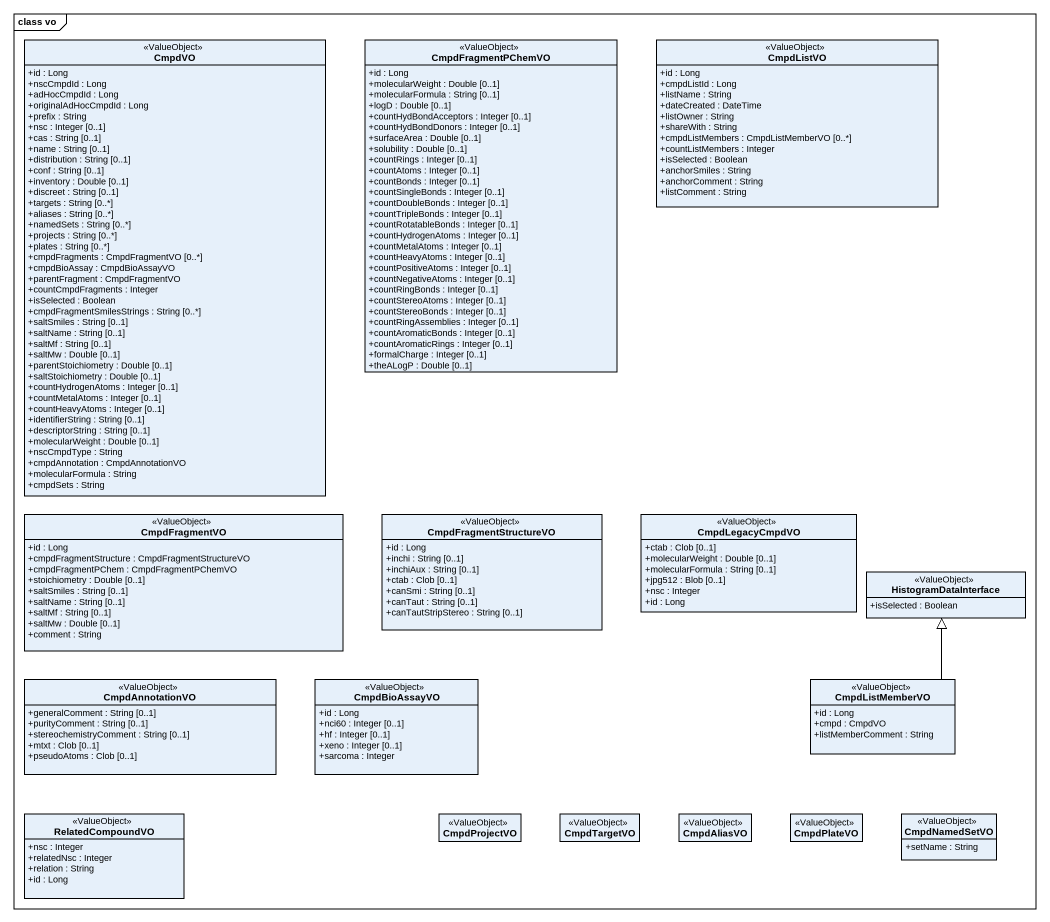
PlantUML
@startuml
mainframe class vo
hide circle
hide empty members
skinparam classAttributeIconSize 0
class CmpdVO <<ValueObject>> {
  +id : Long
  +nscCmpdId : Long
  +adHocCmpdId : Long
  +originalAdHocCmpdId : Long
  +prefix : String
  +nsc : Integer [0..1]
  +cas : String [0..1]
  +name : String [0..1]
  +distribution : String [0..1]
  +conf : String [0..1]
  +inventory : Double [0..1]
  +discreet : String [0..1]
  +targets : String [0..*]
  +aliases : String [0..*]
  +namedSets : String [0..*]
  +projects : String [0..*]
  +plates : String [0..*]
  +cmpdFragments : CmpdFragmentVO [0..*]
  +cmpdBioAssay : CmpdBioAssayVO
  +parentFragment : CmpdFragmentVO
  +countCmpdFragments : Integer
  +isSelected : Boolean
  +cmpdFragmentSmilesStrings : String [0..*]
  +saltSmiles : String [0..1]
  +saltName : String [0..1]
  +saltMf : String [0..1]
  +saltMw : Double [0..1]
  +parentStoichiometry : Double [0..1]
  +saltStoichiometry : Double [0..1]
  +countHydrogenAtoms : Integer [0..1]
  +countMetalAtoms : Integer [0..1]
  +countHeavyAtoms : Integer [0..1]
  +identifierString : String [0..1]
  +descriptorString : String [0..1]
  +molecularWeight : Double [0..1]
  +nscCmpdType : String
  +cmpdAnnotation : CmpdAnnotationVO
  +molecularFormula : String
  +cmpdSets : String
}
class CmpdFragmentPChemVO <<ValueObject>> {
  +id : Long
  +molecularWeight : Double [0..1]
  +molecularFormula : String [0..1]
  +logD : Double [0..1]
  +countHydBondAcceptors : Integer [0..1]
  +countHydBondDonors : Integer [0..1]
  +surfaceArea : Double [0..1]
  +solubility : Double [0..1]
  +countRings : Integer [0..1]
  +countAtoms : Integer [0..1]
  +countBonds : Integer [0..1]
  +countSingleBonds : Integer [0..1]
  +countDoubleBonds : Integer [0..1]
  +countTripleBonds : Integer [0..1]
  +countRotatableBonds : Integer [0..1]
  +countHydrogenAtoms : Integer [0..1]
  +countMetalAtoms : Integer [0..1]
  +countHeavyAtoms : Integer [0..1]
  +countPositiveAtoms : Integer [0..1]
  +countNegativeAtoms : Integer [0..1]
  +countRingBonds : Integer [0..1]
  +countStereoAtoms : Integer [0..1]
  +countStereoBonds : Integer [0..1]
  +countRingAssemblies : Integer [0..1]
  +countAromaticBonds : Integer [0..1]
  +countAromaticRings : Integer [0..1]
  +formalCharge : Integer [0..1]
  +theALogP : Double [0..1]
}
class CmpdListVO <<ValueObject>> {
  +id : Long
  +cmpdListId : Long
  +listName : String
  +dateCreated : DateTime
  +listOwner : String
  +shareWith : String
  +cmpdListMembers : CmpdListMemberVO [0..*]
  +countListMembers : Integer
  +isSelected : Boolean
  +anchorSmiles : String
  +anchorComment : String
  +listComment : String
}
class CmpdFragmentVO <<ValueObject>> {
  +id : Long
  +cmpdFragmentStructure : CmpdFragmentStructureVO
  +cmpdFragmentPChem : CmpdFragmentPChemVO
  +stoichiometry : Double [0..1]
  +saltSmiles : String [0..1]
  +saltName : String [0..1]
  +saltMf : String [0..1]
  +saltMw : Double [0..1]
  +comment : String
}
class CmpdFragmentStructureVO <<ValueObject>> {
  +id : Long
  +inchi : String [0..1]
  +inchiAux : String [0..1]
  +ctab : Clob [0..1]
  +canSmi : String [0..1]
  +canTaut : String [0..1]
  +canTautStripStereo : String [0..1]
}
class CmpdLegacyCmpdVO <<ValueObject>> {
  +ctab : Clob [0..1]
  +molecularWeight : Double [0..1]
  +molecularFormula : String [0..1]
  +jpg512 : Blob [0..1]
  +nsc : Integer
  +id : Long
}
class HistogramDataInterface <<ValueObject>> {
  +isSelected : Boolean
}
class CmpdAnnotationVO <<ValueObject>> {
  +generalComment : String [0..1]
  +purityComment : String [0..1]
  +stereochemistryComment : String [0..1]
  +mtxt : Clob [0..1]
  +pseudoAtoms : Clob [0..1]
}
class CmpdBioAssayVO <<ValueObject>> {
  +id : Long
  +nci60 : Integer [0..1]
  +hf : Integer [0..1]
  +xeno : Integer [0..1]
  +sarcoma : Integer
}
class CmpdListMemberVO <<ValueObject>> {
  +id : Long
  +cmpd : CmpdVO
  +listMemberComment : String
}
class RelatedCompoundVO <<ValueObject>> {
  +nsc : Integer
  +relatedNsc : Integer
  +relation : String
  +id : Long
}
class CmpdProjectVO <<ValueObject>>
class CmpdTargetVO <<ValueObject>>
class CmpdAliasVO <<ValueObject>>
class CmpdPlateVO <<ValueObject>>
class CmpdNamedSetVO <<ValueObject>> {
  +setName : String
}
CmpdListMemberVO -up-|> HistogramDataInterface
@enduml
